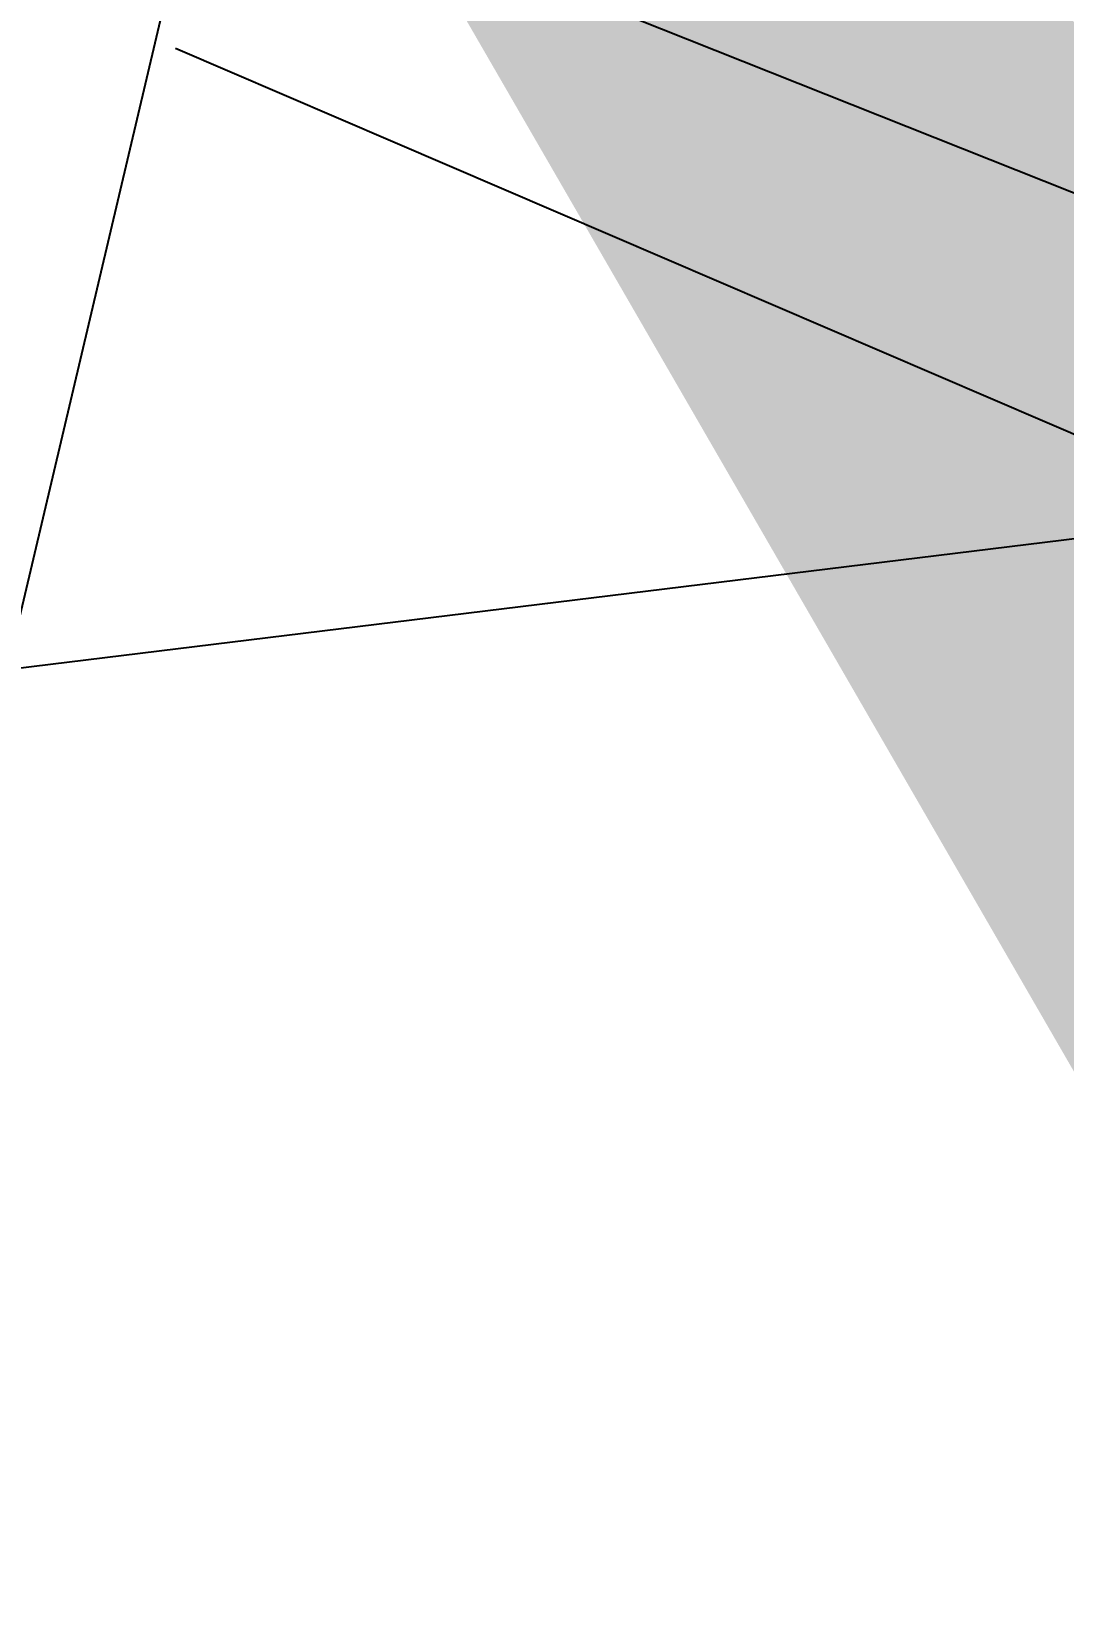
# Model space of a CAD drawing. Header units: feet. Extents: x -84 to 198, y -22 to 181.
# Drawn here: x 126.357 to 127.267, y 151.399 to 152.784 of the extents above; entities that cross this region are included whole.
import ezdxf
from ezdxf.enums import TextEntityAlignment as Align

# ---------------------------------------------------------------- set-up
doc = ezdxf.new("R2010")
doc.units = ezdxf.units.FT
for name, color, linetype in [('A-AREA-UNIDAD', 30, 'CONTINUOUS'), ('A-LINEA', 7, 'CONTINUOUS'), ('A-TEXTO-PDF', 3, 'CONTINUOUS')]:
    doc.layers.add(name, color=color, linetype=linetype)

msp = doc.modelspace()

# ---------------------------------------------------------------- linework, layer by layer
at = {"layer": 'A-AREA-UNIDAD'}
msp.add_lwpolyline([(135.552, 150.1689), (133.952, 150.0622), (133.888, 150.7022), (130.272, 151.4489), (126.432, 152.9778), (126.4, 153.2622), (125.712, 153.5289), (125.2, 153.5289), (121.76, 154.9333), (117.68, 156.2489), (110.368, 158.1333)], dxfattribs=at)
at = {"layer": 'A-LINEA'}
for p, q in [((124.4267, 144.1378), (126.5867, 153.2844)), ((128.2383, 152.0163), (126.4842, 152.7693)), ((128.4377, 152.4797), (36.6895, 141.2395))]:
    msp.add_line(p, q, dxfattribs=at)

# ---------------------------------------------------------------- texts
at = {"layer": 'A-TEXTO-PDF'}
msp.add_text('ENCROACHMENT', height=4.186, dxfattribs=at).set_placement((144.8906, 151.2455), align=Align.CENTER)

doc.saveas('drawing.dxf')
